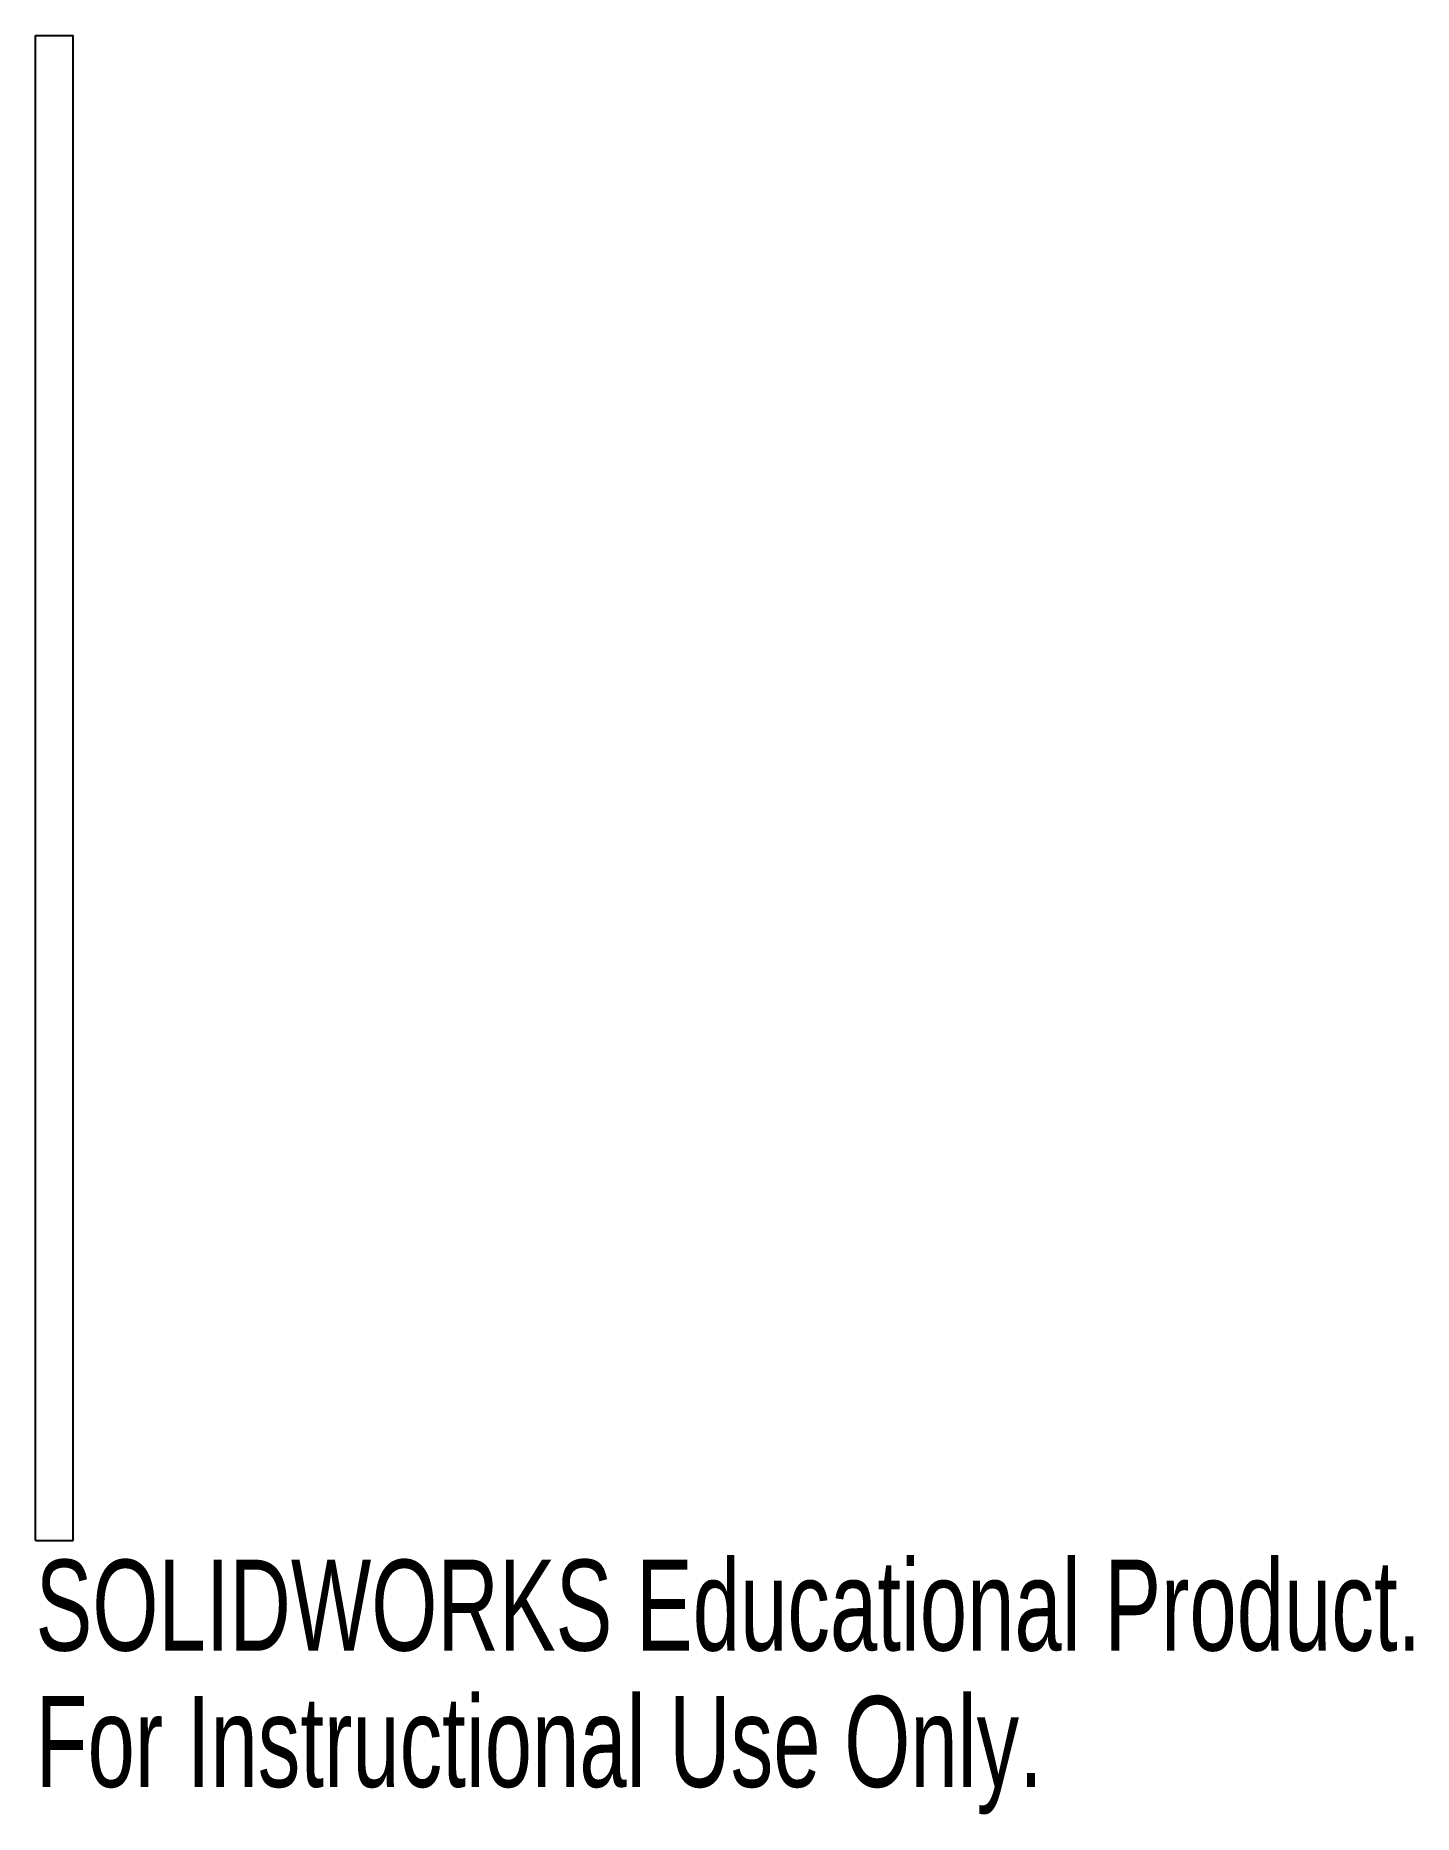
# Paper-space layout '_Right' of a CAD drawing. Header units: millimetres. Extents: x -2 to 71.3, y -14.6 to 80.
import ezdxf

# ---------------------------------------------------------------- set-up
doc = ezdxf.new("R2010")
doc.units = ezdxf.units.MM
doc.styles.add('SLDTEXTSTYLE0', font='TXT', dxfattribs={"width": 0.7})

psp = doc.layouts.new('_Right')

# ---------------------------------------------------------------- linework, layer by layer
at = {"color": 7, "linetype": 'Continuous', "lineweight": 25}
for p, q in [((-2, 0), (-2, 80)), ((-2, 80), (0, 80)), ((0, 0), (0, 80)), ((-2, 0), (0, 0))]:
    psp.add_line(p, q, dxfattribs=at)

# ---------------------------------------------------------------- texts
at = {"color": 7, "linetype": 'Continuous', "char_height": 4.83362, "attachment_point": 1, "style": 'SLDTEXTSTYLE0'}
for s, insert in [('SOLIDWORKS Educational Product.', (-2, -1.02)), ('For Instructional Use Only.', (-2, -8.27))]:
    psp.add_mtext(s, dxfattribs=dict(at, insert=insert))

doc.saveas('drawing.dxf')
